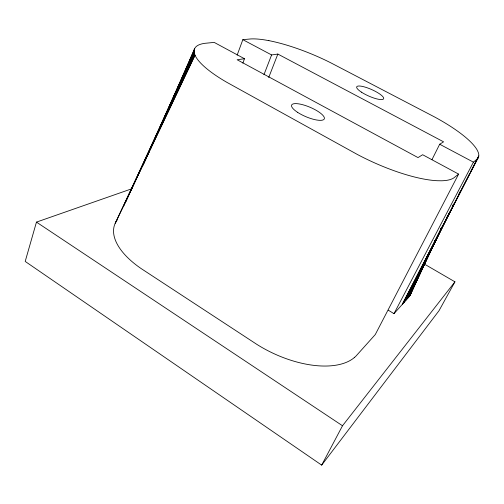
<?xml version="1.0" encoding="UTF-8"?>
<svg xmlns="http://www.w3.org/2000/svg" width="504" height="504" viewBox="0 0 504 504"><rect width="100%" height="100%" fill="white"/><g stroke="black" fill="none" stroke-linecap="round" stroke-linejoin="round"><path stroke-width="0.76" d="M132.054 188.685L36.458 222.113L25.2 261.431L321.678 465.123L439.022 310.691L454.936 281.824L424.381 264.071M237.145 55.144L242.84 39.671L250.822 38.934A70.932 17.47 22.7 0 1 265.047 39.967L268.89 40.648M242.852 63.145L244.497 58.729L214.187 42.399L204.863 43.319A78.548 21.244 22 0 0 195.779 46.973L194.777 48.334A78.548 21.244 22 0 0 221.508 79.134A81.22 21.905 22 0 0 226.762 82.278L357.216 154.394A84.899 24.085 24.6 0 0 363.693 157.727A82.108 23.373 24.6 0 0 437.302 180.722L441.277 180.785A82.108 23.373 24.6 0 0 453.669 178.013L458.615 174.107L422.654 154.734L418.011 157.595L237.145 59.755L244.497 58.729M263.957 74.699L271.593 54.942L277.843 54.067L443.589 141.832L439.683 144.238L431.947 159.711M268.714 77.509L277.843 54.067M168.431 109.103L169.678 106.224M170.302 104.782L171.24 102.627M171.366 102.558L194.626 48.642M145.65 159.308L147.565 154.993M150.123 149.241L151.08 147.08M154.274 139.892L194.197 49.978M147.326 155.988L149.247 151.698M150.526 148.831L151.168 147.401M163.34 120.191L164.619 117.325M165.262 115.895L167.183 111.598M167.819 110.168L194.084 51.452L162.25 122.27M142.638 165.911L146.179 158.042M147.785 154.463L148.428 153.033M152.284 144.446L153.569 141.586M155.182 138.008L157.109 133.718M157.752 132.287L159.037 129.427M159.68 127.997L161.608 123.7M143.394 164.386L148.56 152.92M155.667 137.151L156.637 135.003M160.839 125.685L162.131 122.819M163.743 119.234L194.109 51.874L123.398 206.716M431.972 247.659L409.254 296.541A54.319 23.291 26.5 0 1 408.927 296.963L408.454 297.505M410.243 295.004L432.936 245.643M434.58 242.065L435.569 239.917M125.446 202.451L153.493 141.857M154.148 140.427L194.399 53.462L115.945 221.892L195.004 55.163L115.189 223.341M435.689 239.973L409.941 295.527A65.564 28.123 26.1 0 0 411.585 290.959M440.635 229.288L441.296 227.865M430.97 249.763L409.147 296.686L438.952 233.56M441.63 227.884L439.62 232.136L441.964 227.235M433.887 243.728L408.215 297.776L393.989 313.658L388.326 310.212M434.561 242.304L435.91 239.463M440.641 229.503L441.315 228.085M442.531 226.441L408.334 297.637M437.522 236.426L407.427 298.651L446.053 219.505M446.746 218.087L448.125 215.258M448.812 213.847L449.499 212.436M442.021 227.216L406.268 299.943L454.57 202.772M458.766 194.317L460.165 191.501M439.519 232.079L404.202 302.255L478.762 155.982L470.465 172.084M440.225 230.674L443.048 225.061M446.935 217.337L447.993 215.233M469.747 173.483L402.299 304.378L478.365 157.437M458.615 174.107L375.278 334.555L356.189 355.849A64.468 33.163 25.9 0 1 355.635 356.404L354.255 357.645M393.989 313.658L473.42 162.156L477.427 158.848A74.151 18.957 24.8 0 0 478.164 152.164L477.269 150.236A74.145 18.957 24.8 0 0 438.94 119.379A77.162 19.795 24.8 0 0 434.19 116.764L330.857 62.855A73.798 18.232 22.7 0 0 326.189 60.549A70.932 17.47 22.7 0 0 268.897 40.648M321.678 465.123L342.506 425.76L454.936 281.824M242.84 39.671L271.593 54.942M439.683 144.238L473.42 162.156M36.458 222.113L342.506 425.76M354.255 357.645A77.761 39.942 25.3 0 1 278.699 355.755A78.088 40.093 25.3 0 1 256.788 344.345L141.296 268.676A75.083 36.527 19.9 0 1 125.912 255.837A74.668 36.332 19.9 0 1 114.446 237.359A74.794 36.395 19.9 0 1 117.022 220.223M435.588 239.797L434.599 241.939L435.601 239.809M453.298 204.662L452.258 206.779L453.291 204.706M361.431 92.144A14.729 3.56 23.9 0 0 383.5 98.973A14.729 3.56 23.9 0 0 365.57 87.255A14.729 3.56 23.9 0 0 361.431 92.144M297.631 112.361A17.728 5.147 22.9 0 0 324.211 119.045A17.728 5.147 22.9 0 0 302.041 104.548A17.728 5.147 22.9 0 0 297.631 112.361"/></g></svg>
